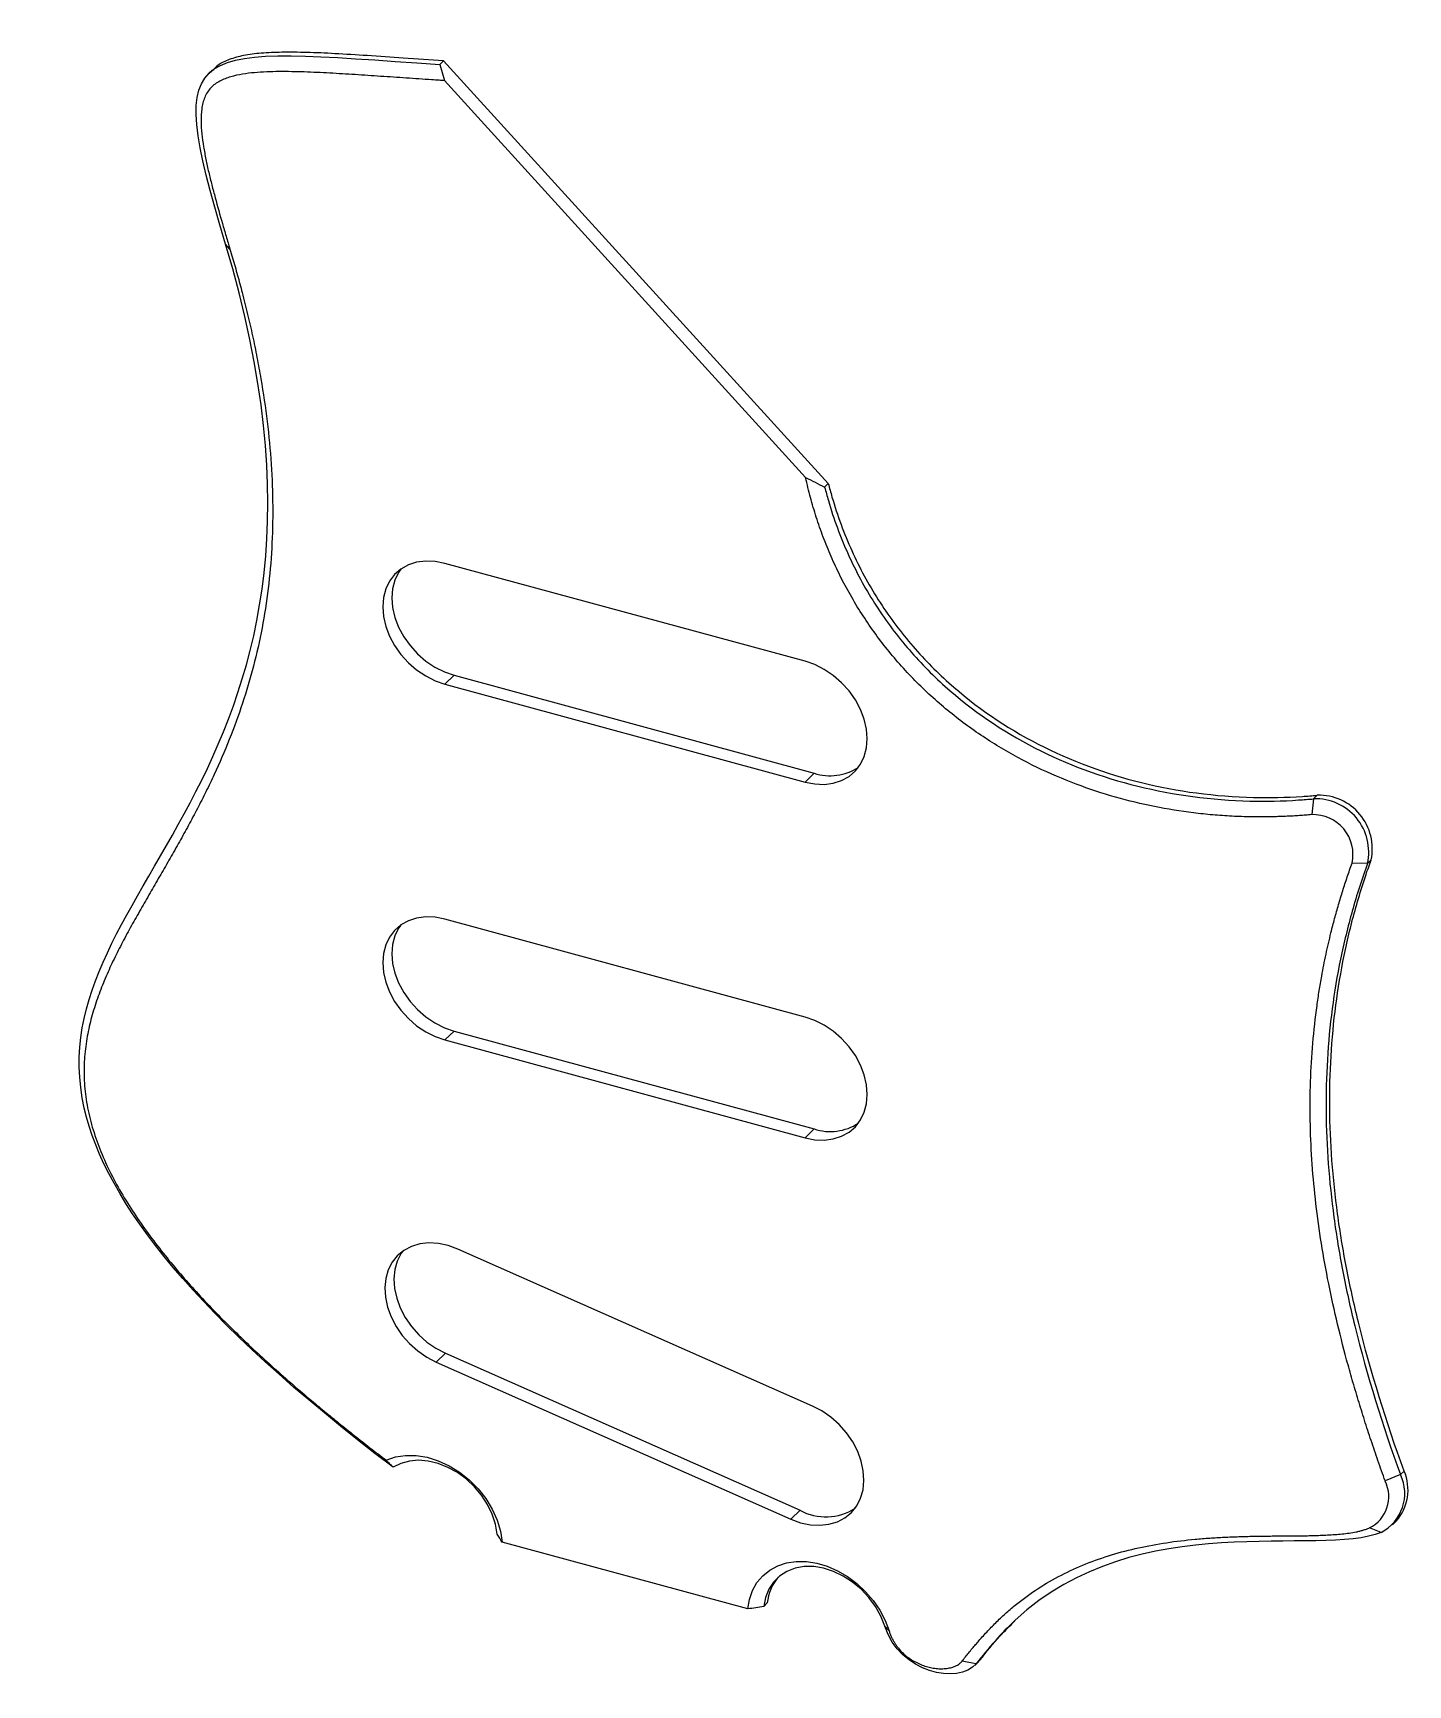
# Paper-space layout '_Trimétrique' of a CAD drawing. Header units: millimetres. Extents: x -77 to 99, y -225 to -14.
import ezdxf

# ---------------------------------------------------------------- set-up
doc = ezdxf.new("R2010")
doc.units = ezdxf.units.MM

psp = doc.layouts.new('_Trimétrique')

# ---------------------------------------------------------------- linework, layer by layer
at = {"color": 7, "linetype": 'Continuous', "lineweight": 25}
for p, q in [((-53.84, -18.85), (-54.31, -19.3)), ((-24.81, -18.17), (-24.34, -17.71)), ((-24.81, -18.17), (-24.24, -20.25)), ((-24.34, -17.71), (24.8, -71.69)), ((-24.24, -20.25), (21.91, -70.93)), ((-51.63, -41.76), (-52.19, -41.12)), ((24.34, -72.14), (24.8, -71.69)), ((21.83, -94.39), (-24.16, -81.89)), ((-24.16, -97.32), (-22.99, -96.18)), ((-22.99, -96.18), (22.99, -108.68)), ((-24.16, -97.32), (21.83, -109.82)), ((21.83, -109.82), (22.99, -108.68)), ((86.8, -111.96), (87.27, -111.5)), ((86.8, -111.96), (86.56, -113.97)), ((93.68, -120.22), (91.71, -120.17)), ((93.68, -120.22), (94.14, -119.76)), ((21.83, -139.82), (-24.16, -127.32)), ((-24.16, -142.75), (-22.99, -141.61)), ((-24.16, -142.75), (21.83, -155.25)), ((-22.99, -141.61), (22.99, -154.11)), ((21.83, -155.25), (22.99, -154.11)), ((22.78, -189.49), (-22.51, -169.44)), ((-25.27, -183.89), (-24.1, -182.75)), ((-24.1, -182.75), (21.19, -202.8)), ((-25.27, -183.89), (20.02, -203.93)), ((97.88, -198.25), (95.94, -199.06)), ((97.88, -198.25), (98.35, -197.8)), ((20.02, -203.93), (21.19, -202.8)), ((96.87, -204.66), (97.34, -204.2)), ((95.41, -205.62), (93.94, -205.05)), ((14.51, -215.4), (-16.85, -206.88)), ((16.55, -215.08), (17.01, -214.63)), ((32.02, -217.59), (32.57, -218.2)), ((43.51, -222.61), (43.98, -222.15)), ((43.71, -222.39), (44.18, -221.93)), ((44.18, -221.93), (43.95, -222.12))]:
    psp.add_line(p, q, dxfattribs=at)
at = {"color": 7, "linetype": 'Continuous', "lineweight": 25, "flags": 128}
for points in [[(-24.16, -81.89), (-25.41, -81.65), (-26.62, -81.6), (-27.78, -81.75), (-28.84, -82.09), (-29.79, -82.62), (-30.6, -83.32), (-31.25, -84.18), (-31.73, -85.16), (-32.02, -86.26), (-32.12, -87.44), (-32.02, -88.68), (-31.73, -89.93), (-31.25, -91.18), (-30.6, -92.39), (-29.79, -93.53), (-28.84, -94.58), (-27.78, -95.5), (-26.62, -96.27), (-25.41, -96.89), (-24.16, -97.32)], [(-29.82, -82.64), (-30.09, -83.04), (-30.57, -84.03), (-30.86, -85.12), (-30.95, -86.3), (-30.86, -87.54), (-30.57, -88.79), (-30.09, -90.04), (-29.43, -91.25), (-28.62, -92.39), (-27.67, -93.44), (-26.61, -94.36), (-25.45, -95.14), (-24.24, -95.75), (-22.99, -96.18)], [(21.83, -109.82), (23.07, -110.06), (24.29, -110.11), (25.44, -109.96), (26.51, -109.62), (27.46, -109.09), (28.27, -108.39), (28.92, -107.54), (29.4, -106.55), (29.69, -105.45), (29.79, -104.27), (29.69, -103.04), (29.4, -101.78), (28.92, -100.53), (28.27, -99.32), (27.46, -98.18), (26.51, -97.14), (25.44, -96.21), (24.29, -95.44), (23.07, -94.82), (21.83, -94.39)], [(-24.16, -127.32), (-25.41, -127.08), (-26.62, -127.03), (-27.78, -127.18), (-28.84, -127.52), (-29.79, -128.05), (-30.6, -128.75), (-31.25, -129.61), (-31.73, -130.59), (-32.02, -131.69), (-32.12, -132.87), (-32.02, -134.11), (-31.73, -135.36), (-31.25, -136.61), (-30.6, -137.82), (-29.79, -138.96), (-28.84, -140.01), (-27.78, -140.93), (-26.62, -141.7), (-25.41, -142.32), (-24.16, -142.75)], [(-29.82, -128.07), (-30.09, -128.47), (-30.57, -129.46), (-30.86, -130.55), (-30.95, -131.73), (-30.86, -132.97), (-30.57, -134.22), (-30.09, -135.47), (-29.43, -136.68), (-28.62, -137.82), (-27.67, -138.87), (-26.61, -139.79), (-25.45, -140.57), (-24.24, -141.18), (-22.99, -141.61)], [(21.83, -155.25), (23.07, -155.49), (24.29, -155.54), (25.44, -155.39), (26.51, -155.05), (27.46, -154.52), (28.27, -153.82), (28.92, -152.96), (29.4, -151.98), (29.69, -150.88), (29.79, -149.7), (29.69, -148.46), (29.4, -147.21), (28.92, -145.96), (28.27, -144.75), (27.46, -143.61), (26.51, -142.57), (25.44, -141.64), (24.29, -140.87), (23.07, -140.25), (21.83, -139.82)], [(-22.51, -169.44), (-23.75, -168.99), (-25, -168.72), (-26.22, -168.65), (-27.38, -168.78), (-28.45, -169.1), (-29.42, -169.61), (-30.25, -170.29), (-30.92, -171.13), (-31.42, -172.11), (-31.73, -173.19), (-31.85, -174.37), (-31.77, -175.59), (-31.5, -176.85), (-31.04, -178.1), (-30.41, -179.32), (-29.61, -180.47), (-28.68, -181.52), (-27.63, -182.46), (-26.48, -183.25), (-25.27, -183.89)], [(-29.55, -169.7), (-29.75, -169.99), (-30.25, -170.97), (-30.56, -172.05), (-30.68, -173.23), (-30.6, -174.46), (-30.33, -175.71), (-29.88, -176.96), (-29.24, -178.18), (-28.45, -179.33), (-27.51, -180.38), (-26.46, -181.32), (-25.31, -182.11), (-24.1, -182.75)], [(20.02, -203.93), (21.26, -204.39), (22.51, -204.65), (23.73, -204.72), (24.89, -204.59), (25.97, -204.27), (26.93, -203.76), (27.76, -203.08), (28.43, -202.24), (28.93, -201.27), (29.24, -200.18), (29.36, -199.01), (29.28, -197.78), (29.01, -196.53), (28.56, -195.28), (27.92, -194.06), (27.13, -192.91), (26.19, -191.85), (25.14, -190.92), (23.99, -190.12), (22.78, -189.49)], [(-31.68, -196.4), (-30.49, -195.99), (-29.2, -195.79), (-27.84, -195.8), (-26.43, -196.03), (-25.02, -196.47), (-23.63, -197.11), (-22.3, -197.93), (-21.06, -198.92), (-19.94, -200.06), (-18.96, -201.31), (-18.14, -202.65), (-17.51, -204.05), (-17.07, -205.47), (-16.85, -206.88)], [(-17.48, -205.83), (-17.7, -204.57), (-18.12, -203.31), (-18.71, -202.07), (-19.48, -200.89), (-20.39, -199.8), (-21.43, -198.82), (-22.57, -197.99), (-23.78, -197.32), (-25.03, -196.83), (-26.29, -196.52), (-27.53, -196.42), (-28.71, -196.52), (-29.81, -196.81), (-30.8, -197.3)], [(14.51, -215.4), (14.72, -214.18), (15.11, -213.05), (15.69, -212.04), (16.43, -211.16), (17.32, -210.44), (18.35, -209.89), (19.48, -209.52), (20.71, -209.34), (22, -209.35), (23.32, -209.56), (24.66, -209.95), (25.98, -210.53), (27.25, -211.27), (28.45, -212.16), (29.55, -213.2), (30.53, -214.34), (31.38, -215.57), (32.06, -216.87), (32.57, -218.2)], [(32.02, -217.59), (31.52, -216.32), (30.84, -215.09), (30, -213.94), (29.01, -212.89), (27.91, -211.97), (26.72, -211.2), (25.48, -210.61), (24.21, -210.2), (22.94, -210), (21.72, -210), (20.56, -210.2), (19.51, -210.6), (18.58, -211.2), (17.8, -211.96), (17.19, -212.88), (16.77, -213.93), (16.55, -215.08)], [(43.71, -222.39), (42.74, -222.22), (41.9, -222.07)]]:
    psp.add_lwpolyline(points, dxfattribs=at)
at = {"color": 7, "linetype": 'Continuous', "lineweight": 25}
for centre, radius, start, end in [((25.04, -102.42), 6.59, 251.8957, 303.2177), ((87.47, -118.32), 6.83, 347.86, 91.7023), ((87.05, -118.74), 6.79, 347.4502, 92.0996), ((86.74, -119.06), 5.09, 347.4443, 92.0634), ((25.04, -147.85), 6.59, 251.8957, 303.2177), ((92.9, -200.68), 5.54, 296.9333, 25.9843), ((92.84, -200.21), 6.02, 318.4192, 23.6279), ((91.9, -201.04), 4.5, 296.9333, 25.9843), ((24.49, -196.7), 6.94, 241.5723, 302.6207), ((22.69, -215.1), 5.7, 138.5121, 175.2642)]:
    psp.add_arc(centre, radius, start, end, dxfattribs=at)
for points in [[(-52.19, -41.12), (-60.3, -14.17), (-57.05, -16.07), (-24.81, -18.17)], [(86.8, -111.96), (86.8, -111.96), (86.8, -111.96), (86.8, -111.96)], [(-16.85, -206.88), (-17.06, -206.53), (-17.27, -206.18), (-17.48, -205.83)], [(16.55, -215.08), (15.87, -215.19), (15.19, -215.3), (14.51, -215.4)], [(43.71, -222.39), (41.46, -225.11), (33.91, -223.58), (32.02, -217.59)]]:
    psp.add_open_spline(points, degree=3, dxfattribs=at)
for points, knots in [([(-24.34, -17.71), (-26.06, -17.6), (-29.31, -17.38), (-33.94, -17.06), (-38.07, -16.8), (-41.7, -16.64), (-44.85, -16.6), (-47.54, -16.71), (-49.81, -16.98), (-51.66, -17.49), (-53.02, -18.09), (-53.59, -18.69), (-53.79, -18.9)], [0, 0, 0, 0, 0.167652, 0.318128, 0.452252, 0.570872, 0.674904, 0.763908, 0.841125, 0.908246, 0.967644, 1, 1, 1, 1]), ([(-24.24, -20.25), (-24.46, -20.23), (-25, -20.2), (-26.08, -20.13), (-27.49, -20.03), (-29.12, -19.92), (-30.75, -19.81), (-32.38, -19.7), (-34.55, -19.55), (-37.27, -19.38), (-39.97, -19.23), (-42.13, -19.14), (-43.74, -19.1), (-45.35, -19.09), (-46.94, -19.12), (-48.51, -19.22), (-50.05, -19.4), (-51.3, -19.67), (-52.25, -19.99), (-52.92, -20.29), (-53.54, -20.68), (-54.08, -21.15), (-54.53, -21.72), (-54.87, -22.37), (-55.1, -23.09), (-55.29, -24.1), (-55.35, -25.42), (-55.24, -27.05), (-55.01, -28.68), (-54.71, -30.31), (-54.35, -31.94), (-53.95, -33.57), (-53.37, -35.75), (-52.76, -37.94), (-52.12, -40.12), (-51.79, -41.21), (-51.63, -41.76)], [0, 0, 0, 0, 0.012579, 0.031446, 0.062893, 0.094339, 0.125786, 0.157232, 0.188679, 0.251572, 0.314467, 0.345918, 0.377341, 0.408727, 0.440084, 0.471436, 0.502865, 0.534531, 0.550324, 0.566096, 0.581987, 0.597821, 0.613597, 0.629515, 0.645247, 0.66095, 0.69251, 0.723542, 0.754302, 0.784974, 0.815633, 0.846305, 0.877001, 0.938462, 0.969223, 1, 1, 1, 1]), ([(-30.8, -197.3), (-55.82, -178.33), (-95.57, -127.96), (-31.66, -109.37), (-52.19, -41.12)], [0, 0, 0, 0, 0.2539764, 0.8641331, 0.8641331, 0.8641331, 0.8641331]), ([(-51.63, -41.76), (-51.51, -42.13), (-51.29, -42.88), (-50.97, -44), (-50.66, -45.11), (-50.36, -46.21), (-49.92, -47.87), (-49.36, -50.08), (-48.73, -52.84), (-48.17, -55.59), (-47.5, -59.25), (-46.83, -63.8), (-46.32, -69.24), (-46.11, -74.63), (-46.24, -79.94), (-46.69, -85.13), (-47.48, -90.16), (-48.58, -95.05), (-49.98, -99.79), (-51.67, -104.4), (-53.29, -108.13), (-54.69, -111.05), (-55.79, -113.21), (-56.92, -115.34), (-58.08, -117.45), (-59.27, -119.54), (-60.28, -121.28), (-61.08, -122.67), (-61.68, -123.71), (-62.29, -124.75), (-63.08, -126.14), (-64.07, -127.88), (-65.22, -129.99), (-66.32, -132.14), (-67.34, -134.33), (-68.27, -136.58), (-69.07, -138.91), (-69.71, -141.33), (-70.14, -143.88), (-70.31, -146.55), (-70.18, -149.3), (-69.72, -152.11), (-68.93, -154.92), (-67.85, -157.74), (-66.07, -161.43), (-63.31, -165.9), (-59.53, -170.86), (-55.35, -175.61), (-50.96, -180.08), (-46.27, -184.45), (-42.49, -187.73), (-39.59, -190.15), (-37.69, -191.69), (-35.74, -193.25), (-33.74, -194.83), (-32.37, -195.88), (-31.68, -196.4)], [0, 0, 0, 0, 0.0063, 0.012564, 0.018794, 0.02499, 0.031152, 0.046751, 0.062161, 0.077715, 0.093084, 0.123986, 0.154955, 0.186091, 0.217331, 0.248328, 0.279173, 0.309978, 0.340847, 0.371865, 0.403065, 0.418669, 0.434266, 0.44986, 0.465455, 0.481052, 0.496651, 0.504451, 0.512251, 0.52005, 0.527849, 0.543436, 0.558999, 0.57453, 0.590029, 0.605504, 0.62098, 0.636512, 0.6522, 0.668144, 0.683954, 0.699692, 0.715577, 0.731145, 0.747378, 0.779192, 0.810849, 0.841147, 0.874145, 0.904621, 0.937279, 0.949255, 0.961512, 0.974055, 0.986883, 1, 1, 1, 1]), ([(86.56, -113.97), (86.3, -113.99), (85.77, -114.04), (84.99, -114.1), (84.2, -114.15), (83.41, -114.19), (82.63, -114.22), (81.3, -114.26), (79.43, -114.28), (76.99, -114.22), (74.54, -114.07), (71.25, -113.76), (67.11, -113.13), (62.1, -111.98), (57.08, -110.39), (52.08, -108.32), (47.2, -105.76), (42.52, -102.69), (38.85, -99.72), (36.11, -97.11), (33.51, -94.36), (30.55, -90.68), (28.04, -86.75), (26.3, -83.5), (25.15, -81.03), (24.13, -78.52), (23.4, -76.42), (22.88, -74.73), (22.53, -73.48), (22.2, -72.2), (22, -71.35), (21.91, -70.93)], [0, 0, 0, 0, 0.0104552, 0.0208676, 0.0312382, 0.041568, 0.0518582, 0.0621097, 0.093531, 0.1245536, 0.1561011, 0.1872045, 0.2494599, 0.3116596, 0.374276, 0.4371556, 0.499958, 0.5622351, 0.6248201, 0.6562159, 0.687365, 0.7495008, 0.8122683, 0.8433043, 0.8747397, 0.9058017, 0.9373995, 0.9528224, 0.9683894, 0.9841116, 1, 1, 1, 1]), ([(21.91, -70.93), (22.32, -71.13), (23.13, -71.53), (23.94, -71.94), (24.34, -72.14)], [0, 0, 0, 0, 0.506946, 1, 1, 1, 1]), ([(24.8, -71.69), (24.95, -72.27), (25.77, -75.24), (27.66, -80.36), (31.06, -86.63), (35.23, -92.27), (41.72, -98.91), (51.34, -105.46), (64.61, -110.38), (76.24, -111.92), (83.9, -111.77), (86.63, -111.56), (87.27, -111.5)], [0.1033086, 0.1033086, 0.1033086, 0.1033086, 0.1173844, 0.1760766, 0.2347688, 0.293461, 0.3521532, 0.4695377, 0.5869221, 0.7043065, 0.7535699, 0.7685405, 0.7685405, 0.7685405, 0.7685405]), ([(24.34, -72.14), (24.49, -72.72), (25.3, -75.7), (27.2, -80.81), (30.59, -87.08), (34.76, -92.73), (41.25, -99.37), (50.87, -105.92), (64.14, -110.84), (75.77, -112.38), (83.43, -112.23), (86.16, -112.01), (86.8, -111.96)], [0.1033086, 0.1033086, 0.1033086, 0.1033086, 0.1173844, 0.1760766, 0.2347688, 0.293461, 0.3521532, 0.4695377, 0.5869221, 0.7043065, 0.7535699, 0.7685405, 0.7685405, 0.7685405, 0.7685405]), ([(95.94, -199.06), (95.79, -198.63), (95.48, -197.76), (95.02, -196.46), (94.58, -195.18), (94, -193.46), (93.3, -191.31), (92.5, -188.72), (91.73, -186.15), (90.77, -182.7), (89.68, -178.39), (88.56, -173.23), (87.66, -168.1), (86.99, -163.02), (86.54, -157.98), (86.33, -152.99), (86.38, -146.38), (86.85, -140.88), (87.51, -136.46), (87.88, -134.27), (88.37, -131.79), (88.93, -129.35), (89.48, -127.25), (89.98, -125.46), (90.52, -123.69), (91.09, -121.92), (91.51, -120.75), (91.71, -120.17)], [0, 0, 0, 0, 0.015939, 0.031705, 0.047296, 0.062715, 0.094341, 0.125365, 0.156936, 0.188007, 0.250713, 0.313379, 0.37573, 0.437862, 0.499893, 0.561955, 0.624189, 0.749514, 0.77451, 0.799619, 0.837026, 0.874664, 0.899464, 0.92439, 0.949449, 0.97465, 1, 1, 1, 1]), ([(93.68, -120.22), (92.96, -122.2), (92.31, -124.22), (91.17, -128.29), (90.67, -130.33), (89.81, -134.5), (89.45, -136.63), (88.61, -143.06), (88.35, -147.43), (88.43, -156.31), (88.77, -160.82), (89.7, -167.69), (90.09, -169.99), (90.98, -174.62), (91.49, -176.93), (93.63, -185.64), (95.62, -191.97), (97.88, -198.25)], [0.7689402, 0.7689402, 0.7689402, 0.7689402, 0.7850333, 0.7850333, 0.8006583, 0.8006583, 0.8162833, 0.8162833, 0.8475333, 0.8475333, 0.8787833, 0.8787833, 0.8944083, 0.8944083, 0.9100333, 0.9100333, 0.9535931, 0.9535931, 0.9535931, 0.9535931]), ([(98.35, -197.8), (96.09, -191.52), (94.09, -185.18), (91.96, -176.47), (91.45, -174.17), (90.55, -169.53), (90.17, -167.23), (89.24, -160.37), (88.9, -155.86), (88.82, -146.97), (89.08, -142.61), (89.92, -136.17), (90.28, -134.04), (91.14, -129.88), (91.63, -127.83), (92.78, -123.77), (93.43, -121.74), (94.14, -119.76)], [0.7689402, 0.7689402, 0.7689402, 0.7689402, 0.8125, 0.8125, 0.828125, 0.828125, 0.84375, 0.84375, 0.875, 0.875, 0.90625, 0.90625, 0.921875, 0.921875, 0.9375, 0.9375, 0.9535931, 0.9535931, 0.9535931, 0.9535931]), ([(-31.68, -196.4), (-31.61, -196.48), (-31.46, -196.63), (-31.24, -196.86), (-31.02, -197.08), (-30.88, -197.22), (-30.8, -197.3)], [0, 0, 0, 0, 0.262074, 0.516105, 0.762082, 1, 1, 1, 1]), ([(95.41, -205.62), (87.72, -208.88), (61.68, -201.45), (45.23, -220.43), (43.71, -222.39)], [0.2972801, 0.2972801, 0.2972801, 0.2972801, 0.8793121, 0.9455184, 0.9455184, 0.9455184, 0.9455184]), ([(41.9, -222.07), (42.04, -221.89), (42.32, -221.53), (42.75, -220.99), (43.18, -220.47), (43.61, -219.96), (44.27, -219.19), (45.17, -218.2), (46.15, -217.2), (46.94, -216.43), (47.77, -215.68), (49.28, -214.41), (51.57, -212.75), (54.54, -211.03), (57.68, -209.6), (60.98, -208.45), (64.43, -207.55), (68, -206.9), (71.05, -206.54), (73.52, -206.34), (75.38, -206.23), (77.26, -206.16), (79.14, -206.11), (80.72, -206.09), (81.98, -206.08), (82.93, -206.07), (83.88, -206.07), (84.82, -206.06), (85.77, -206.05), (87.03, -206.02), (88.28, -205.98), (89.52, -205.9), (90.44, -205.82), (91.35, -205.71), (92.1, -205.59), (92.68, -205.46), (93.12, -205.34), (93.53, -205.21), (93.8, -205.1), (93.94, -205.05)], [0, 0, 0, 0, 0.012895, 0.025584, 0.038069, 0.050351, 0.062429, 0.094347, 0.124696, 0.140257, 0.155825, 0.187003, 0.249686, 0.312424, 0.374681, 0.436819, 0.499147, 0.561881, 0.62458, 0.655881, 0.687171, 0.718462, 0.749762, 0.781073, 0.796731, 0.81239, 0.828049, 0.843706, 0.859362, 0.875014, 0.906307, 0.921952, 0.937575, 0.953162, 0.968726, 0.976733, 0.984307, 0.992396, 1, 1, 1, 1]), ([(44.18, -221.93), (45, -220.89), (46.39, -219.13), (47.99, -217.57), (48.64, -216.93)], [0, 0, 0, 0, 0.59183, 1, 1, 1, 1]), ([(32.57, -218.2), (32.6, -218.28), (32.64, -218.42), (32.72, -218.62), (32.8, -218.83), (32.89, -219.03), (32.99, -219.23), (33.09, -219.42), (33.23, -219.66), (33.41, -219.95), (33.72, -220.38), (34.16, -220.89), (34.76, -221.43), (35.41, -221.89), (36.09, -222.27), (36.8, -222.58), (37.51, -222.81), (38.22, -222.96), (38.93, -223.04), (39.61, -223.04), (40.27, -222.95), (40.89, -222.78), (41.31, -222.57), (41.56, -222.39), (41.68, -222.29), (41.8, -222.19), (41.86, -222.11), (41.9, -222.07)], [0, 0, 0, 0, 0.018538, 0.036802, 0.054816, 0.072608, 0.090204, 0.107634, 0.124927, 0.156359, 0.187582, 0.249673, 0.312356, 0.374713, 0.437412, 0.499831, 0.56239, 0.624913, 0.687109, 0.749693, 0.812155, 0.874538, 0.937232, 0.952995, 0.968477, 0.984395, 1, 1, 1, 1])]:
    psp.add_open_spline(points, degree=3, knots=knots, dxfattribs=at)

doc.saveas('drawing.dxf')
